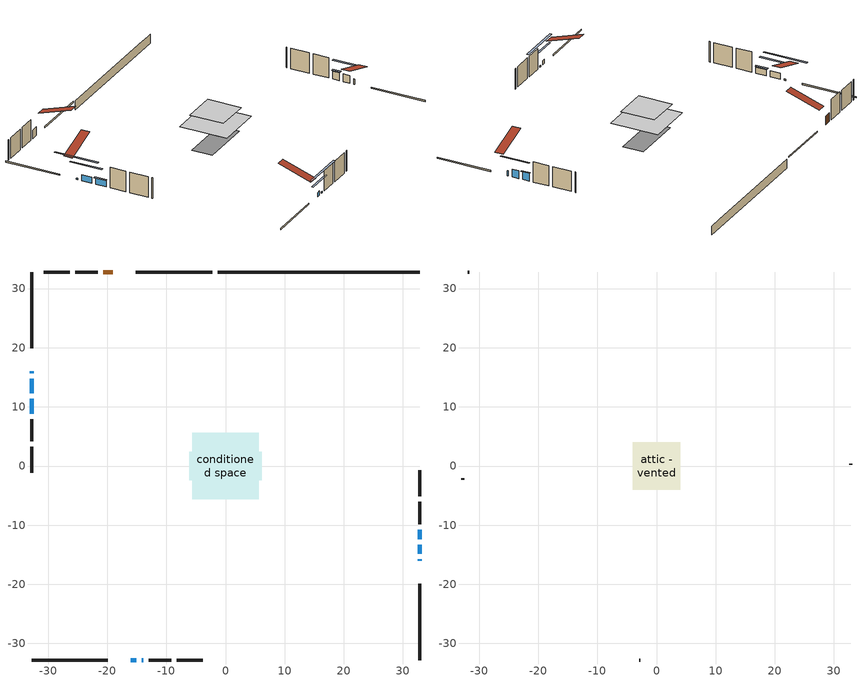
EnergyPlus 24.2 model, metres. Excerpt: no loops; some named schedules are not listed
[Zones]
conditioned space
 floor outside (Floor1 construction): -1.4,-1.4 -1.4,1.4 1.4,1.4 1.4,-1.4 z0.61
 floor adiabatic (AdiabaticFloorConstruction): -5.61,-5.61 -5.61,5.61 5.61,5.61 5.61,-5.61 z3.05
 floor foundation (Slab1 construction): -6.13,-2.4 -6.13,2.4 6.13,2.4 6.13,-2.4 z-1.52
 wall outside (RimJoist1 construction): -2.27,32.8 -15.16,32.8 / -32.8,-32.8 -19.91,-32.8 / -32.8,32.8 -32.8,19.91 / 32.8,-32.8 32.8,-19.91 z0.61:0.91
 wall outside (AdiabaticWallConstruction 1): -19.09,32.8 -20.7,32.8 z0.61:2.64
 wall outside (AdiabaticWallConstruction): 32.8,-15.98 32.8,-15.77 z0.61:1.83; -32.8,15.98 -32.8,15.68 / -14.2,-32.8 -13.9,-32.8 z0.61:0.96; 32.8,-14.85 32.8,-13.29 z0.61:2.42; -15.98,-32.8 -15.12,-32.8 z0.61:1.61; -32.8,14.76 -32.8,12.32 z0.61:2.03; 32.8,-12.37 32.8,-10.76 z0.61:2.48; -32.8,11.39 -32.8,8.87 z0.61:2.08
 wall outside (Wall1 construction): -21.63,32.8 -25.42,32.8 / -12.97,-32.8 -9.18,-32.8 / -32.8,7.94 -32.8,4.15 / 32.8,-9.84 32.8,-6.05 z0.61:5.49
 wall outside (Wall2 construction): -26.34,32.8 -30.72,32.8 / -8.25,-32.8 -3.88,-32.8 / -32.8,3.23 -32.8,-1.15 / 32.8,-5.12 32.8,-0.75 z0.61:5.49
 wall foundation (FoundationWall1 construction): -1.34,32.8,-1.52 -1.34,32.8,0.61 29.39,32.8,0.61 29.39,32.8,0.55 32.8,32.8,0.55 32.8,32.8,-1.52
 window (WindowConstruction 5): 32.8,-15.98 32.8,-15.77 z0.61:1.83
 window (WindowConstruction 7): -32.8,15.98 -32.8,15.69 z0.61:0.95
 window (WindowConstruction): 32.8,-14.85 32.8,-13.29 z0.61:2.42
 window (WindowConstruction 1): -15.98,-32.8 -15.12,-32.8 z0.61:1.61
 window (WindowConstruction 2): -32.8,14.76 -32.8,12.32 z0.61:2.03
 window (WindowConstruction 3): 32.8,-12.37 32.8,-10.77 z0.61:2.48
 window (WindowConstruction 4): -32.8,11.39 -32.8,8.87 z0.61:2.08
 window (WindowConstruction 6): -14.19,-32.8 -13.9,-32.8 z0.61:0.95
 door (Door): -19.09,32.8 -20.7,32.8 z0.61:2.64
 ceiling adiabatic (AdiabaticFloorConstruction): 5.61,-5.61 5.61,5.61 -5.61,5.61 -5.61,-5.61 z3.05
attic - vented
 floor to conditioned space (Floor2 construction Reversed): -4.03,-4.03 -4.03,4.03 4.03,4.03 4.03,-4.03 z5.49
 wall outside (Wall3 construction): -31.65,32.8 -31.87,32.8 / -2.95,-32.8 -2.73,-32.8 / -32.8,-2.08 -32.8,-2.3 / 32.8,0.18 32.8,0.41 z0.61:5.49
 roof outside (Roof1 construction): -18.16,32.8,5.49 -18.16,24.95,8.1 -16.09,24.95,8.1 -16.09,32.8,5.49; -16.91,-32.8,5.49 -16.91,-24.95,8.1 -18.98,-24.95,8.1 -18.98,-32.8,5.49; -32.8,16.91,5.49 -24.95,16.91,8.1 -24.95,18.98,8.1 -32.8,18.98,5.49; 32.8,-16.91,5.49 24.95,-16.91,8.1 24.95,-18.98,8.1 32.8,-18.98,5.49
shading: -32.8,10.6 -32.8,21.06 -33.21,21.06 -33.21,10.6 z6.03; 32.8,-10.65 32.8,-17.49 33.21,-17.49 33.21,-10.65 z5.06; -12.48,-32.8 -18.62,-32.8 -18.62,-33.21 -12.48,-33.21 z4.25; -32.8,9.68 -32.8,17.4 -33.21,17.4 -33.21,9.68 z4.67; 32.8,-10.56 32.8,-12.57 33.21,-12.57 33.21,-10.56 z2.68; -32.8,8.67 -32.8,11.59 -33.21,11.59 -33.21,8.67 z2.28; -8.82,-32.8 -19.27,-32.8 -19.27,-33.21 -8.82,-33.21 z6.03
[Building]
Building 1: Terrain=Suburbs
[Site:Location]
Toronto Intl AP_ON: Latitude {deg}=43.68; Longitude {deg}=-79.63; Time Zone {hr}=-5; Elevation {m}=173; Keep Site Location Information=Yes
[Site:GroundTemperature:Shallow]
4.59119, 2.66285, 2.50842, 3.42352, 7.09712, 10.7536, 13.9236, 15.9317, 16.1023, 14.4691, 11.3799, 7.83558
[Site:WaterMainsTemperature]
Calculation Method=Schedule; Temperature Schedule=mains temperature schedule
[Material] Roughness=Rough; Thermal Absorptance=0.9
Name | Thickness {m} | Conductivity {W/m-K} | Density {kg/m3} | Specific Heat {J/kg-K} | Solar Absorptance | Visible Absorptance
asphalt or fiberglass shingles | 0.00635 | 0.162714 | 1121.4 | 1465.45 | 0.4 | 0.4
ceiling loosefill ins | 0.169333 | 0.0480833 | 16.02 | 1046.75 | 0.7 | 0.7
ceiling stud and cavity | 0.1397 | 0.104391 | 65.682 | 1177.47 | 0.7 | 0.7
concrete 4.0 in. | 0.1016 | 1.803125 | 2242.8 | 837.4 | 0.7 | 0.7
concrete 8.0 in. | 0.2032 | 1.803125 | 2242.8 | 837.4 | 0.7 | 0.7
door material | 0.04445 | 0.053851 | 512.64 | 1214.23 | 0.7 | 0.7
exterior vertical ins | 0.0369022 | 0.029427 | 32.04 | 1214.23 | 0.7 | 0.7
floor covering | 0.0127 | 0.0433444 | 54.468 | 1339.84 | 0.6 | 0.6
floor rigid ins; rim joist rigid ins | 0.051816 | 0.029427 | 32.04 | 1214.23 | 0.7 | 0.7
floor rigid ins 1; wall rigid ins | 0.512978 | 0.029427 | 32.04 | 1214.23 | 0.7 | 0.7
floor stud and cavity | 0.1397 | 0.081023 | 92.3553 | 1139.71 | 0.7 | 0.7
floor stud and cavity 1 | 0.1397 | 1.75129 | 37.0049 | 1207.88 | 0.7 | 0.7
furniture material conditioned space 1 | 0.1524 | 0.115458 | 640.8 | 1214.23 | 0.6 | 0.6
gypsum board | 0.0127 | 0.160291 | 801 | 837.4 | 0.6 | 0.6
gypsum board 1 | 0.0127 | 0.160291 | 801 | 837.4 | 0.7 | 0.7
osb sheathing 0.5 in. | 0.0127 | 0.115458 | 512.64 | 1214.23 | 0.7 | 0.7
osb sheathing 0.75 in. | 0.01905 | 0.115458 | 512.64 | 1214.23 | 0.7 | 0.7
osb sheathing 2.0 in. | 0.0508 | 0.115458 | 512.64 | 1214.23 | 0.7 | 0.7
rim joist stud and cavity | 0.0508 | 0.308293 | 125.044 | 1163.47 | 0.6 | 0.6
wall stud and cavity | 0.1397 | 0.0840449 | 139.0536 | 1170.24 | 0.7 | 0.7
wall stud and cavity 1 | 0.0889 | 6.9971 | 50.32683 | 1063.81 | 0.6 | 0.6
wall stud and cavity 2 | 0.0889 | 0.380278 | 52.3479 | 1209.89 | 0.7 | 0.7
wall stud and cavity 3 | 0.0889 | 0.391764 | 83.0341 | 1211.67 | 0.7 | 0.7
wood siding | 0.0254 | 0.102417 | 544.68 | 1172.36 | 0.4 | 0.4
wood siding 1 | 0.00254 | 0.102417 | 544.68 | 1172.36 | 0.4 | 0.4
wood siding 2; wood siding 3; wood siding 4 | 0.0254 | 0.102417 | 544.68 | 1172.36 | 0.7 | 0.7
[WindowMaterial:SimpleGlazingSystem]
Name | U-Factor {W/m2-K} | Solar Heat Gain Coefficient
WindowMaterial | 2.89351 | 0.69
WindowMaterial 1 | 2.949721 | 0.64
WindowMaterial 2 | 2.91338 | 0.67
WindowMaterial 3 | 2.89067 | 0.69
WindowMaterial 4 | 2.909975 | 0.68
WindowMaterial 5 | 6.93965 | 0.69
WindowMaterial 6 | 3.07123 | 0.43
[Construction]
AdiabaticFloorConstruction: floor stud and cavity 1, floor rigid ins 1, osb sheathing 0.75 in., floor covering
AdiabaticWallConstruction: wood siding 3, wall rigid ins, wall stud and cavity 2, gypsum board
AdiabaticWallConstruction 1: wood siding 4, wall rigid ins, wall stud and cavity 2, gypsum board
Door: door material
Floor1 construction: floor stud and cavity, floor rigid ins, osb sheathing 0.75 in., floor covering
Floor2 construction Reversed: gypsum board, ceiling stud and cavity, ceiling loosefill ins
FoundationWall1 construction: concrete 8.0 in., gypsum board 1
furniture construction conditioned space 1: furniture material conditioned space 1
PartitionWallConstruction: gypsum board, wall stud and cavity 3, gypsum board
RimJoist1 construction: wood siding 2, rim joist rigid ins, osb sheathing 2.0 in., rim joist stud and cavity
Roof1 construction: asphalt or fiberglass shingles
Slab1 construction: concrete 4.0 in.
Wall1 construction; Wall2 construction: wood siding, osb sheathing 0.5 in., wall stud and cavity, gypsum board
Wall3 construction: wood siding 1, wall stud and cavity 1
WindowConstruction: WindowMaterial
WindowConstruction 1: WindowMaterial 1
WindowConstruction 2: WindowMaterial 2
WindowConstruction 3: WindowMaterial 3
WindowConstruction 4: WindowMaterial 4
WindowConstruction 5: WindowMaterial 5
WindowConstruction 6; WindowConstruction 7: WindowMaterial 6
[Zone] Multiplier=1; Part of Total Floor Area=Yes
Name | Volume {m3}
attic - vented | 27.556
conditioned space | 461.9
[Space]
Name | Zone | Volume {m3}
attic - vented 1 | attic - vented | 27.556
conditioned space 1 | conditioned space | 461.9
[ZoneInfiltration:EffectiveLeakageArea]
infil attic - vented 1: Zone or Space=attic - vented 1; Schedule=Always On Discrete; Effective Air Leakage Area {cm2}=2685.52; Stack Coefficient=0.000521004; Wind Coefficient=1.5422e-05
[ZoneMixing]
whole house fan mix: Zone or Space=attic - vented; Schedule=Always On Continuous; Design Flow Rate Calculation Method=Flow/Zone; Design Flow Rate {m3/s}=0; Source Zone or Space=conditioned space
[SurfaceProperty:ExposedFoundationPerimeter]
Slab1: Exposed Perimeter Calculation Method=TotalExposedPerimeter; Total Exposed Perimeter {m}=34.137
[InternalMass] Zone or ZoneList=conditioned space; Space or SpaceList=conditioned space 1
Name | Construction | Surface Area {m2}
furniture mass conditioned space 1 | furniture construction conditioned space 1 | 77.0402
partition wall mass | PartitionWallConstruction | 192.6
[Lights]
interior lighting: Zone or ZoneList or Space or SpaceList=conditioned space 1; Schedule=interior lighting schedule; Design Level Calculation Method=LightingLevel; Lighting Level {W}=343.2; Return Air Fraction=0; Fraction Radiant=0.6; Fraction Visible=0.2; Fraction Replaceable=1
[People]
occupants: Zone or ZoneList or Space or SpaceList=conditioned space 1; Number of People Schedule=occupants schedule; Number of People Calculation Method=People; Number of People=3; Fraction Radiant=0.314171; Sensible Heat Fraction=0.56303; Activity Level Schedule=occupants activity schedule; Carbon Dioxide Generation Rate {m3/s-W}=0; Enable ASHRAE 55 Comfort Warnings=No; Mean Radiant Temperature Calculation Type=EnclosureAveraged
[ElectricEquipment] Zone or ZoneList or Space or SpaceList=conditioned space 1; Design Level Calculation Method=EquipmentLevel
Name | Schedule | Design Level {W} | Fraction Latent | Fraction Radiant | Fraction Lost
clothes dryer | clothes dryer schedule | 140.772 | 0.015 | 0.081 | 0.85
clothes washer | clothes washer schedule | 32.1985 | 0.03 | 0.162 | 0.7
cooking range | cooking range schedule | 215.147 | 0.08 | 0.432 | 0.2
dishwasher | dishwasher schedule | 66.8632 | 0.3 | 0.18 | 0.4
fridge | fridge schedule | 72.9452 | 0 | 0.6 | 0
mech vent house fan | mech vent house fan schedule | 0.95 | 0 | 0 | 1
mech vent house fan cfis | mech vent house fan cfis schedule | 0 | 0 | 0 | 0
misc plug loads | misc plug loads schedule | 494.7 | 0.045 | 0.513 | 0.1
whole house fan | Always On Discrete | 0 | 0 | 0 | 1
[OtherEquipment] Zone or ZoneList or Space or SpaceList=conditioned space 1; Design Level Calculation Method=EquipmentLevel
Name | Fuel Type | Schedule | Design Level {W} | Fraction Latent | Fraction Radiant | Fraction Lost
clothes dryer 1 | Electricity | clothes dryer schedule | 0 | 0.015 | 0.081 | 0.85
cooking range 1 | Electricity | cooking range schedule | 0 | 0.08 | 0.432 | 0.2
general water use latent | None | general water use schedule | 62.594 | 1 | 0 | 0
general water use sensible | None | general water use schedule | -61.6891 | 0 | 0.6 | 0
mech vent house fan latent load | None | Always On Discrete | 0 | 1 | 0 | 0
mech vent house fan sensible load | None | Always On Discrete | 0 | 0 | 0 | 0
water heater energy adjustment1 | NaturalGas | Always On Discrete | 0.01 | 0 | 0 | 1
[ZoneInfiltration:DesignFlowRate] Zone or ZoneList or Space or SpaceList=conditioned space 1; Schedule=Always On Discrete; Design Flow Rate Calculation Method=Flow/Zone; Design Flow Rate {m3/s}=0
infil flow; natural vent flow; whole house fan flow
[AvailabilityManager:Scheduled]
central ac and furnace airloop Availability Manager: Schedule=Always On Discrete
[Foundation:Kiva]
Foundation Kiva 1: Initial Indoor Air Temperature {C}=18; Wall Height Above Grade {m}=0.609996; Wall Depth Below Slab {m}=0.2032; Custom Block Material Name 1=exterior vertical ins; Custom Block Depth 1 {m}=2.13; Custom Block X Position 1 {m}=0.2159; Custom Block Z Position 1 {m}=0
[Foundation:Kiva:Settings]
Soil Conductivity {W/m-K}=0.849921; Soil Density {kg/m3}=1842.3; Soil Specific Heat {J/kg-K}=418.7; Ground Solar Absorptivity=0.9; Ground Thermal Absorptivity=0.9; Ground Surface Roughness {m}=0.03; Far-Field Width {m}=40; Deep-Ground Boundary Condition=ZeroFlux; Deep-Ground Depth {m}=40; Minimum Cell Dimension {m}=0.2; Maximum Cell Growth Coefficient=3; Simulation Timestep=Timestep
[Exterior:Lights]
exterior lighting: Schedule=exterior lighting schedule; Design Level {W}=75.6
[EnergyManagementSystem:GlobalVariable]
central_ac_and_furnace_airloop_Fan_RTF
infil_program_Qfan
infil_program_Qinf
natural_vent_program_Qnv
natural_vent_program_Qwhf
[EnergyManagementSystem:Sensor]
Name | Output:Variable or Output:Meter Index Key | Output:Variable or Output:Meter
airflow_gain | infil flow | Infiltration Sensible Heat Gain Energy
airflow_gain_1 | natural vent flow | Infiltration Sensible Heat Gain Energy
airflow_gain_2 | whole house fan flow | Infiltration Sensible Heat Gain Energy
airflow_loss | infil flow | Infiltration Sensible Heat Loss Energy
airflow_loss_1 | natural vent flow | Infiltration Sensible Heat Loss Energy
airflow_loss_2 | whole house fan flow | Infiltration Sensible Heat Loss Energy
clg_load_cond |  | Cooling:EnergyTransfer:Zone:CONDITIONED SPACE
clg_sp_s; clg_sp_s_1 | cooling setpoint | Schedule Value
clothes_dryer_exhaust_0_sch_s | clothes dryer exhaust 0 schedule | Schedule Value
cool_season | cooling season schedule | Schedule Value
htg_load_cond |  | Heating:EnergyTransfer:Zone:CONDITIONED SPACE
htg_sp_s; htg_sp_s_1 | heating setpoint | Schedule Value
ig_ee_conv | clothes dryer | Electric Equipment Convective Heating Energy
ig_ee_conv_2 | cooking range | Electric Equipment Convective Heating Energy
ig_ee_conv_4 | fridge | Electric Equipment Convective Heating Energy
ig_ee_conv_5 | misc plug loads | Electric Equipment Convective Heating Energy
ig_ee_conv_6 | whole house fan | Electric Equipment Convective Heating Energy
ig_ee_rad | clothes dryer | Electric Equipment Radiant Heating Energy
ig_ee_rad_2 | cooking range | Electric Equipment Radiant Heating Energy
ig_ee_rad_4 | fridge | Electric Equipment Radiant Heating Energy
ig_ee_rad_5 | misc plug loads | Electric Equipment Radiant Heating Energy
ig_ee_rad_6 | whole house fan | Electric Equipment Radiant Heating Energy
ig_lgt_conv | interior lighting | Lights Convective Heating Energy
ig_lgt_rad | interior lighting | Lights Radiant Heating Energy
ig_lgt_vis | interior lighting | Lights Visible Radiation Heating Energy
ig_oe_conv | clothes dryer 1 | Other Equipment Convective Heating Energy
ig_oe_conv_1 | cooking range 1 | Other Equipment Convective Heating Energy
ig_oe_conv_2 | general water use latent | Other Equipment Convective Heating Energy
ig_oe_conv_3 | general water use sensible | Other Equipment Convective Heating Energy
ig_oe_conv_4 | water heater energy adjustment1 | Other Equipment Convective Heating Energy
ig_oe_rad | clothes dryer 1 | Other Equipment Radiant Heating Energy
ig_oe_rad_1 | cooking range 1 | Other Equipment Radiant Heating Energy
ig_oe_rad_2 | general water use latent | Other Equipment Radiant Heating Energy
ig_oe_rad_3 | general water use sensible | Other Equipment Radiant Heating Energy
ig_oe_rad_4 | water heater energy adjustment1 | Other Equipment Radiant Heating Energy
ig_ppl_conv | occupants | People Convective Heating Energy
ig_ppl_rad | occupants | People Radiant Heating Energy
im_conv | furniture mass conditioned space 1 | Surface Inside Face Convection Heat Gain Energy
im_conv_1 | partition wall mass | Surface Inside Face Convection Heat Gain Energy
im_ig | furniture mass conditioned space 1 | Surface Inside Face Internal Gains Radiation Heat Gain Energy
im_ig_1 | partition wall mass | Surface Inside Face Internal Gains Radiation Heat Gain Energy
im_lgt | furniture mass conditioned space 1 | Surface Inside Face Lights Radiation Heat Gain Energy
im_lgt_1 | partition wall mass | Surface Inside Face Lights Radiation Heat Gain Energy
im_sol | furniture mass conditioned space 1 | Surface Inside Face Solar Radiation Heat Gain Energy
im_sol_1 | partition wall mass | Surface Inside Face Solar Radiation Heat Gain Energy
im_surf | furniture mass conditioned space 1 | Surface Inside Face Net Surface Thermal Radiation Heat Gain Energy
im_surf_1 | partition wall mass | Surface Inside Face Net Surface Thermal Radiation Heat Gain Energy
mv_conv | mech vent house fan | Electric Equipment Convective Heating Energy
mv_conv_1 | mech vent house fan cfis | Electric Equipment Convective Heating Energy
mv_conv_2 | mech vent house fan latent load | Other Equipment Convective Heating Energy
mv_conv_3 | mech vent house fan sensible load | Other Equipment Convective Heating Energy
mv_rad | mech vent house fan | Electric Equipment Radiant Heating Energy
mv_rad_1 | mech vent house fan cfis | Electric Equipment Radiant Heating Energy
mv_rad_2 | mech vent house fan latent load | Other Equipment Radiant Heating Energy
mv_rad_3 | mech vent house fan sensible load | Other Equipment Radiant Heating Energy
natural_vent_s | natural vent schedule | Schedule Value
out_pb_s |  | Site Outdoor Air Barometric Pressure
out_wt_s |  | Site Outdoor Air Humidity Ratio
site_vw_s |  | Site Wind Speed
ss_back_out | Window1 | Surface Window Shortwave from Zone Back Out Window Heat Transfer Rate
ss_back_out_1 | Window10 | Surface Window Shortwave from Zone Back Out Window Heat Transfer Rate
ss_back_out_2 | Window2 | Surface Window Shortwave from Zone Back Out Window Heat Transfer Rate
ss_back_out_3 | Window3 | Surface Window Shortwave from Zone Back Out Window Heat Transfer Rate
ss_back_out_4 | Window4 | Surface Window Shortwave from Zone Back Out Window Heat Transfer Rate
ss_back_out_5 | Window6 | Surface Window Shortwave from Zone Back Out Window Heat Transfer Rate
ss_back_out_6 | Window7 | Surface Window Shortwave from Zone Back Out Window Heat Transfer Rate
ss_back_out_7 | Window9 | Surface Window Shortwave from Zone Back Out Window Heat Transfer Rate
ss_conv | Door1 | Surface Inside Face Convection Heat Gain Energy
ss_conv_1 | Window1 | Surface Inside Face Convection Heat Gain Energy
ss_conv_2 | Window10 | Surface Inside Face Convection Heat Gain Energy
ss_conv_3 | Window2 | Surface Inside Face Convection Heat Gain Energy
ss_conv_4 | Window3 | Surface Inside Face Convection Heat Gain Energy
ss_conv_5 | Window4 | Surface Inside Face Convection Heat Gain Energy
ss_conv_6 | Window6 | Surface Inside Face Convection Heat Gain Energy
ss_conv_7 | Window7 | Surface Inside Face Convection Heat Gain Energy
ss_conv_8 | Window9 | Surface Inside Face Convection Heat Gain Energy
ss_ig | Door1 | Surface Inside Face Internal Gains Radiation Heat Gain Energy
ss_ig_1 | Window1 | Surface Inside Face Internal Gains Radiation Heat Gain Energy
ss_ig_2 | Window10 | Surface Inside Face Internal Gains Radiation Heat Gain Energy
ss_ig_3 | Window2 | Surface Inside Face Internal Gains Radiation Heat Gain Energy
ss_ig_4 | Window3 | Surface Inside Face Internal Gains Radiation Heat Gain Energy
ss_ig_5 | Window4 | Surface Inside Face Internal Gains Radiation Heat Gain Energy
ss_ig_6 | Window6 | Surface Inside Face Internal Gains Radiation Heat Gain Energy
ss_ig_7 | Window7 | Surface Inside Face Internal Gains Radiation Heat Gain Energy
ss_ig_8 | Window9 | Surface Inside Face Internal Gains Radiation Heat Gain Energy
ss_lgt | Door1 | Surface Inside Face Lights Radiation Heat Gain Energy
ss_sol | Door1 | Surface Inside Face Solar Radiation Heat Gain Energy
ss_surf | Door1 | Surface Inside Face Net Surface Thermal Radiation Heat Gain Energy
ss_surf_1 | Window1 | Surface Inside Face Net Surface Thermal Radiation Heat Gain Energy
ss_surf_2 | Window10 | Surface Inside Face Net Surface Thermal Radiation Heat Gain Energy
ss_surf_3 | Window2 | Surface Inside Face Net Surface Thermal Radiation Heat Gain Energy
ss_surf_4 | Window3 | Surface Inside Face Net Surface Thermal Radiation Heat Gain Energy
ss_surf_5 | Window4 | Surface Inside Face Net Surface Thermal Radiation Heat Gain Energy
ss_surf_6 | Window6 | Surface Inside Face Net Surface Thermal Radiation Heat Gain Energy
ss_surf_7 | Window7 | Surface Inside Face Net Surface Thermal Radiation Heat Gain Energy
ss_surf_8 | Window9 | Surface Inside Face Net Surface Thermal Radiation Heat Gain Energy
ss_trans_in | Window1 | Surface Window Transmitted Solar Radiation Rate
ss_trans_in_1 | Window10 | Surface Window Transmitted Solar Radiation Rate
ss_trans_in_2 | Window2 | Surface Window Transmitted Solar Radiation Rate
ss_trans_in_3 | Window3 | Surface Window Transmitted Solar Radiation Rate
ss_trans_in_4 | Window4 | Surface Window Transmitted Solar Radiation Rate
ss_trans_in_5 | Window6 | Surface Window Transmitted Solar Radiation Rate
ss_trans_in_6 | Window7 | Surface Window Transmitted Solar Radiation Rate
ss_trans_in_7 | Window9 | Surface Window Transmitted Solar Radiation Rate
ss_trans_out | Window1 | Surface Inside Face Initial Transmitted Diffuse Transmitted Out Window Solar Radiation Rate
ss_trans_out_1 | Window10 | Surface Inside Face Initial Transmitted Diffuse Transmitted Out Window Solar Radiation Rate
ss_trans_out_2 | Window2 | Surface Inside Face Initial Transmitted Diffuse Transmitted Out Window Solar Radiation Rate
ss_trans_out_3 | Window3 | Surface Inside Face Initial Transmitted Diffuse Transmitted Out Window Solar Radiation Rate
ss_trans_out_4 | Window4 | Surface Inside Face Initial Transmitted Diffuse Transmitted Out Window Solar Radiation Rate
ss_trans_out_5 | Window6 | Surface Inside Face Initial Transmitted Diffuse Transmitted Out Window Solar Radiation Rate
ss_trans_out_6 | Window7 | Surface Inside Face Initial Transmitted Diffuse Transmitted Out Window Solar Radiation Rate
ss_trans_out_7 | Window9 | Surface Inside Face Initial Transmitted Diffuse Transmitted Out Window Solar Radiation Rate
s_conv | Floor1 | Surface Inside Face Convection Heat Gain Energy
s_conv_1 | Floor2 | Surface Inside Face Convection Heat Gain Energy
s_conv_10 | Wall1:0 | Surface Inside Face Convection Heat Gain Energy
s_conv_11 | Wall1:180 | Surface Inside Face Convection Heat Gain Energy
s_conv_12 | Wall1:270 | Surface Inside Face Convection Heat Gain Energy
s_conv_13 | Wall1:90 | Surface Inside Face Convection Heat Gain Energy
s_conv_14 | Wall2:0 | Surface Inside Face Convection Heat Gain Energy
s_conv_15 | Wall2:180 | Surface Inside Face Convection Heat Gain Energy
s_conv_16 | Wall2:270 | Surface Inside Face Convection Heat Gain Energy
s_conv_17 | Wall2:90 | Surface Inside Face Convection Heat Gain Energy
s_conv_2 | FoundationWall1 | Surface Inside Face Convection Heat Gain Energy
s_conv_3 | inferred conditioned ceiling | Surface Inside Face Convection Heat Gain Energy
s_conv_4 | inferred conditioned floor | Surface Inside Face Convection Heat Gain Energy
s_conv_5 | RimJoist1:0 | Surface Inside Face Convection Heat Gain Energy
s_conv_6 | RimJoist1:180 | Surface Inside Face Convection Heat Gain Energy
s_conv_7 | RimJoist1:270 | Surface Inside Face Convection Heat Gain Energy
s_conv_8 | RimJoist1:90 | Surface Inside Face Convection Heat Gain Energy
s_conv_9 | Slab1 | Surface Inside Face Convection Heat Gain Energy
s_ig | Floor1 | Surface Inside Face Internal Gains Radiation Heat Gain Energy
s_ig_1 | Floor2 | Surface Inside Face Internal Gains Radiation Heat Gain Energy
s_ig_10 | Wall1:0 | Surface Inside Face Internal Gains Radiation Heat Gain Energy
s_ig_11 | Wall1:180 | Surface Inside Face Internal Gains Radiation Heat Gain Energy
s_ig_12 | Wall1:270 | Surface Inside Face Internal Gains Radiation Heat Gain Energy
s_ig_13 | Wall1:90 | Surface Inside Face Internal Gains Radiation Heat Gain Energy
s_ig_14 | Wall2:0 | Surface Inside Face Internal Gains Radiation Heat Gain Energy
s_ig_15 | Wall2:180 | Surface Inside Face Internal Gains Radiation Heat Gain Energy
s_ig_16 | Wall2:270 | Surface Inside Face Internal Gains Radiation Heat Gain Energy
s_ig_17 | Wall2:90 | Surface Inside Face Internal Gains Radiation Heat Gain Energy
s_ig_2 | FoundationWall1 | Surface Inside Face Internal Gains Radiation Heat Gain Energy
s_ig_3 | inferred conditioned ceiling | Surface Inside Face Internal Gains Radiation Heat Gain Energy
s_ig_4 | inferred conditioned floor | Surface Inside Face Internal Gains Radiation Heat Gain Energy
s_ig_5 | RimJoist1:0 | Surface Inside Face Internal Gains Radiation Heat Gain Energy
s_ig_6 | RimJoist1:180 | Surface Inside Face Internal Gains Radiation Heat Gain Energy
s_ig_7 | RimJoist1:270 | Surface Inside Face Internal Gains Radiation Heat Gain Energy
s_ig_8 | RimJoist1:90 | Surface Inside Face Internal Gains Radiation Heat Gain Energy
s_ig_9 | Slab1 | Surface Inside Face Internal Gains Radiation Heat Gain Energy
s_lgt | Floor1 | Surface Inside Face Lights Radiation Heat Gain Energy
s_lgt_1 | Floor2 | Surface Inside Face Lights Radiation Heat Gain Energy
s_lgt_10 | Wall1:0 | Surface Inside Face Lights Radiation Heat Gain Energy
s_lgt_11 | Wall1:180 | Surface Inside Face Lights Radiation Heat Gain Energy
s_lgt_12 | Wall1:270 | Surface Inside Face Lights Radiation Heat Gain Energy
s_lgt_13 | Wall1:90 | Surface Inside Face Lights Radiation Heat Gain Energy
s_lgt_14 | Wall2:0 | Surface Inside Face Lights Radiation Heat Gain Energy
s_lgt_15 | Wall2:180 | Surface Inside Face Lights Radiation Heat Gain Energy
s_lgt_16 | Wall2:270 | Surface Inside Face Lights Radiation Heat Gain Energy
s_lgt_17 | Wall2:90 | Surface Inside Face Lights Radiation Heat Gain Energy
s_lgt_2 | FoundationWall1 | Surface Inside Face Lights Radiation Heat Gain Energy
s_lgt_3 | inferred conditioned ceiling | Surface Inside Face Lights Radiation Heat Gain Energy
s_lgt_4 | inferred conditioned floor | Surface Inside Face Lights Radiation Heat Gain Energy
s_lgt_5 | RimJoist1:0 | Surface Inside Face Lights Radiation Heat Gain Energy
s_lgt_6 | RimJoist1:180 | Surface Inside Face Lights Radiation Heat Gain Energy
